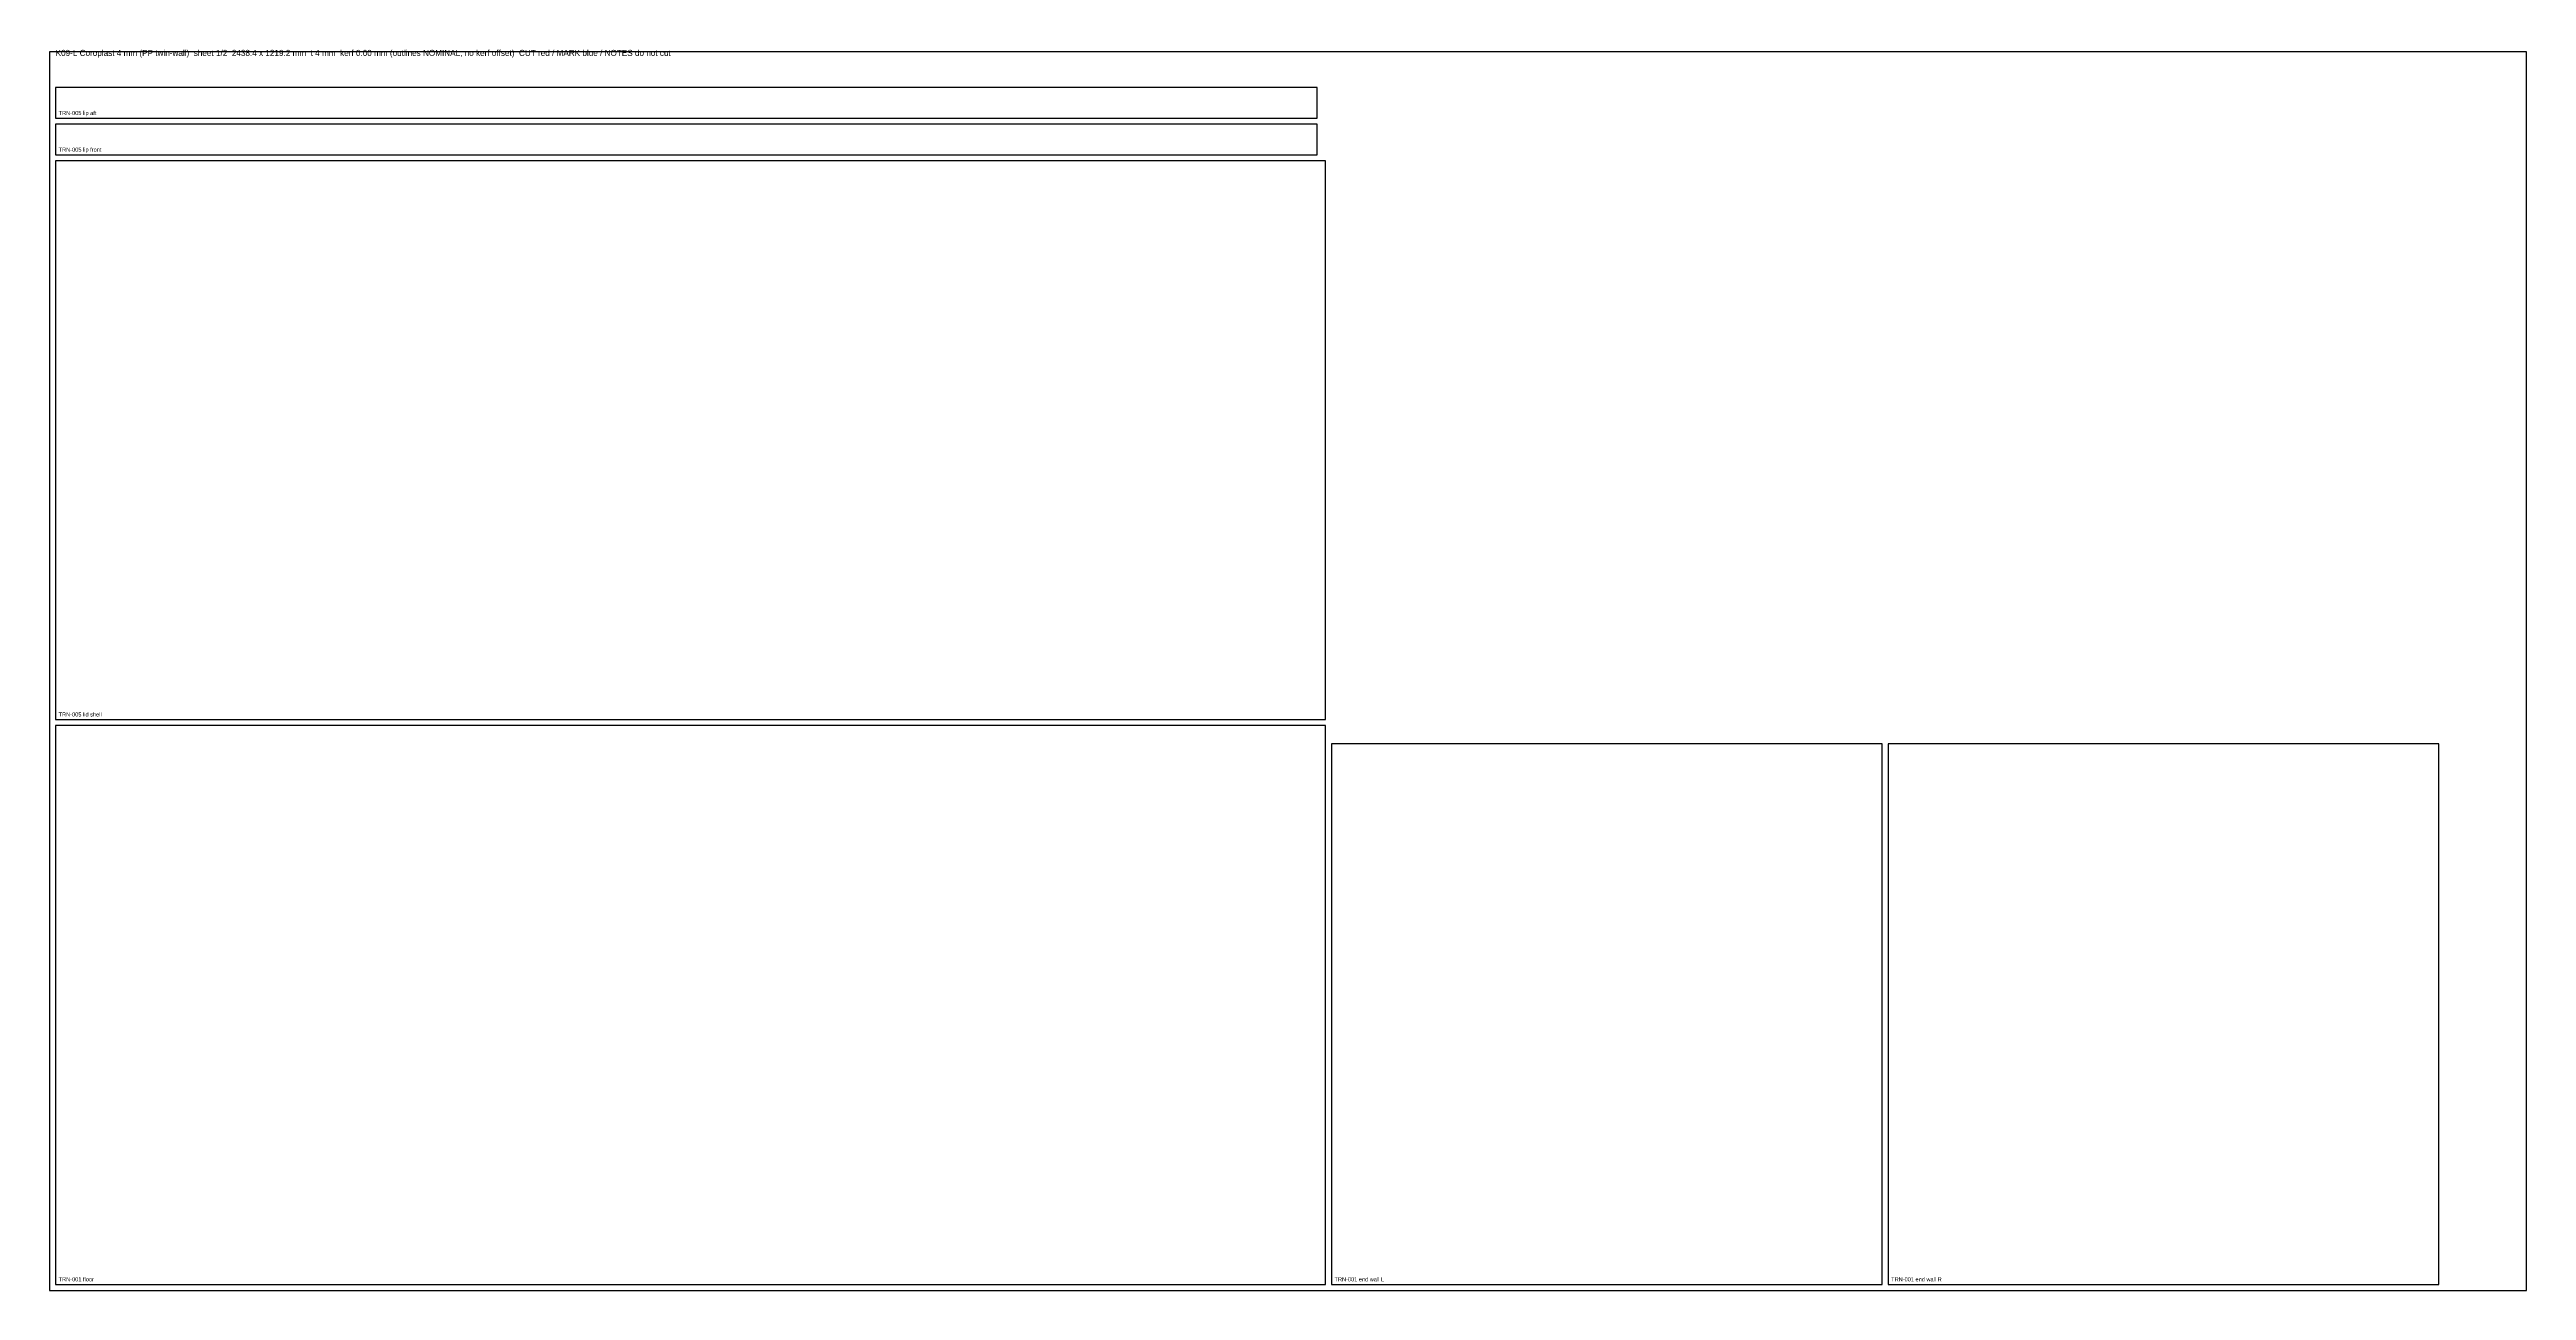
# Model space of a CAD drawing. Header units: millimetres. Extents: x 0 to 2438, y 0 to 1222.
import ezdxf

# ---------------------------------------------------------------- set-up
doc = ezdxf.new("R2010")
doc.units = ezdxf.units.MM
doc.layers.add('CUT', color=1, linetype='CONTINUOUS')
doc.layers.add('NOTES', color=7, linetype='CONTINUOUS')

msp = doc.modelspace()

# ---------------------------------------------------------------- linework, layer by layer
at = {"layer": 'CUT'}
for points in [[(6, 1154), (1248, 1154), (1248, 1184), (6, 1184)], [(6, 1118), (1248, 1118), (1248, 1148), (6, 1148)], [(1256, 562), (1256, 1112), (6, 1112), (6, 562)], [(1256, 6), (1256, 556), (6, 556), (6, 6)], [(1262, 6), (1804, 6), (1804, 538), (1262, 538)], [(1810, 6), (2352, 6), (2352, 538), (1810, 538)]]:
    msp.add_lwpolyline(points, close=True, dxfattribs=at)
at = {"layer": 'NOTES'}
msp.add_lwpolyline([(0, 0), (2438.4, 0), (2438.4, 1219.2), (0, 1219.2)], close=True, dxfattribs=at)

# ---------------------------------------------------------------- texts
for s, height, p in [('K09-L Coroplast 4 mm (PP twin-wall)  sheet 1/2  2438.4 x 1219.2 mm  t 4 mm  kerf 0.00 mm (outlines NOMINAL, no kerf offset)  CUT red / MARK blue / NOTES do not cut', 6, (6, 1215.2)), ('TRN-005 lip aft', 4, (9, 1157)), ('TRN-005 lip front', 4, (9, 1121)), ('TRN-005 lid shell', 4, (9, 565)), ('TRN-001 floor', 4, (9, 9)), ('TRN-001 end wall L', 4, (1265, 9)), ('TRN-001 end wall R', 4, (1813, 9))]:
    msp.add_text(s, height=height, dxfattribs=at).set_placement(p)

doc.saveas('drawing.dxf')
